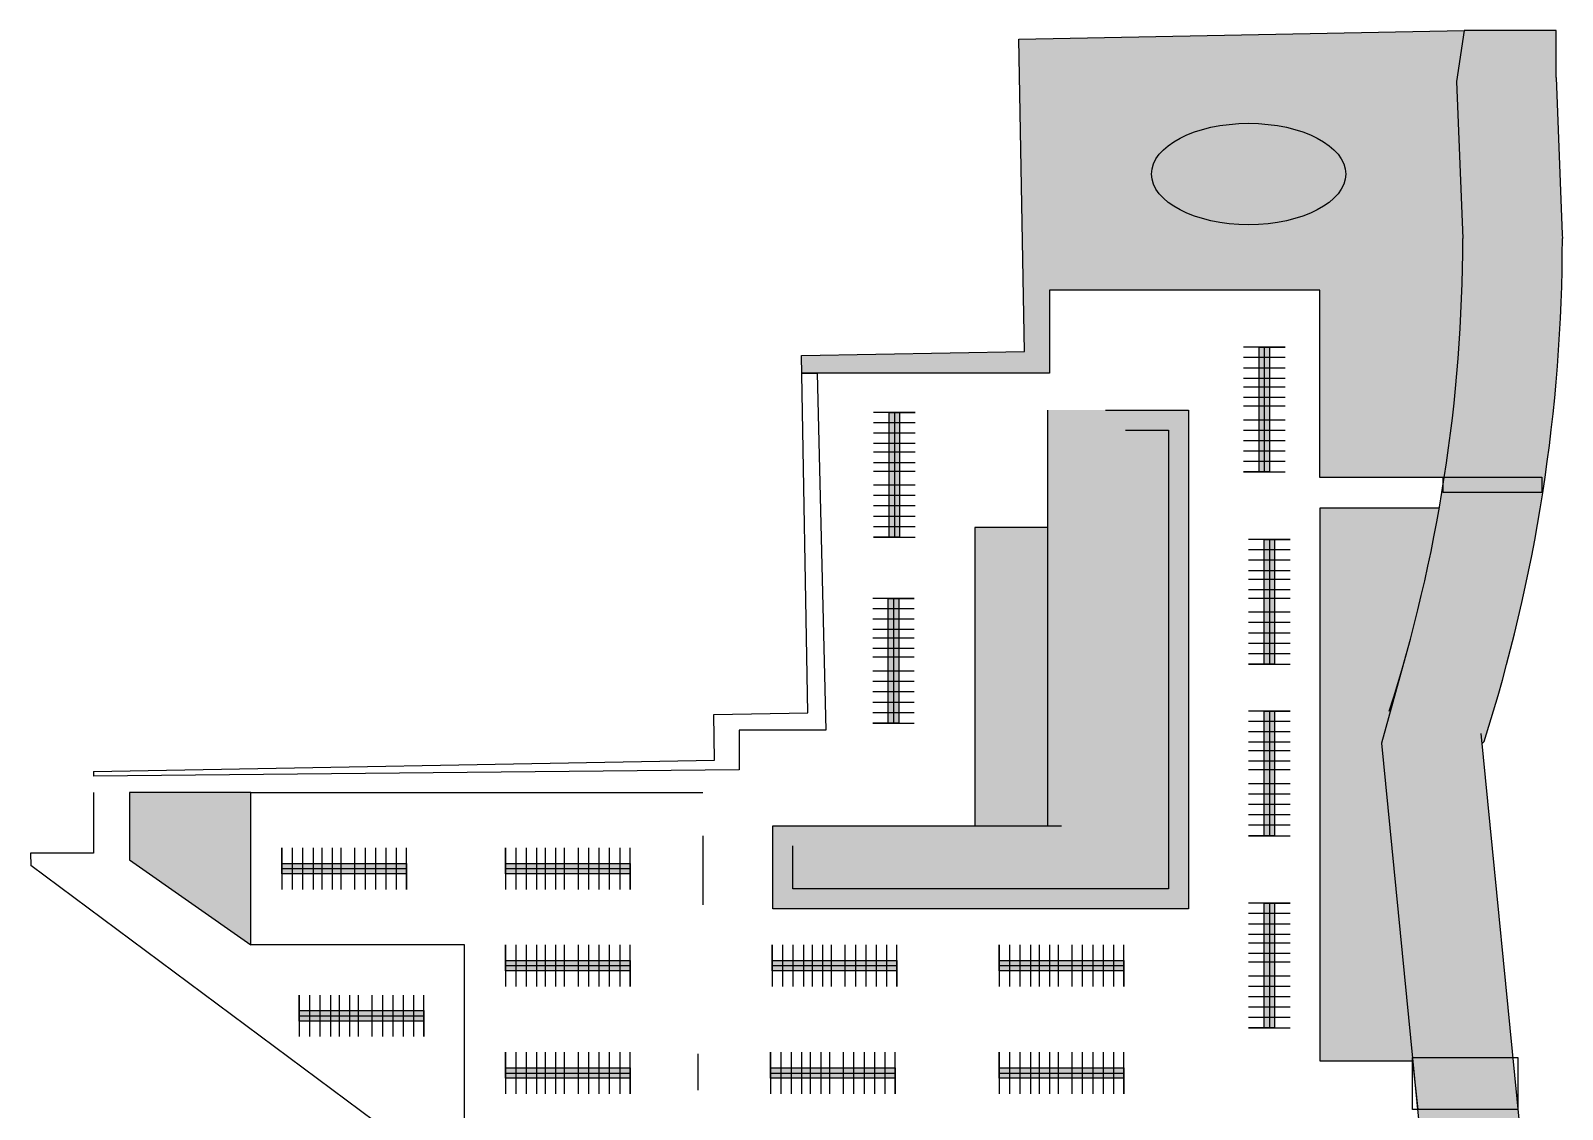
# Model space of a CAD drawing. Header units: inches. Extents: x 2500 to 24601, y 2700 to 26595.
# Drawn here: x 2500 to 24601, y 11025 to 26595 of the extents above; entities that cross this region are included whole.
import ezdxf

# ---------------------------------------------------------------- set-up
doc = ezdxf.new("R2010")
doc.units = ezdxf.units.IN
doc.header["$LTSCALE"] = 200
doc.header["$MEASUREMENT"] = 0
doc.layers.add('BEARING', color=7, linetype='Continuous')
doc.layers.add('Building Structure', color=7, linetype='Continuous')

msp = doc.modelspace()

# ---------------------------------------------------------------- hatches: boundary and pattern name
at = {"true_color": 0x136734}
h = msp.add_hatch(color=116, dxfattribs=at)
h.dxf.hatch_style = 1
h.paths.add_polyline_path([(22809, 7319), (22791, 8214), (22514, 11023), (22514, 7575), (18400, 7900), (17833, 7889, -0.333371), (18683, 7253), (18900, 6700), (19975, 5900), (18500, 5275), (17975, 5875), (17062, 6321, -0.938194), (17000, 7300, -0.317218), (17833, 7889), (11450, 7891), (12973, 6758), (13718, 6347), (20197, 4360), (21997, 3281), (22331, 3333), (22973, 4643), (22973, 5645)])
h.paths.add_polyline_path([(23074, 25861), (23185, 26595), (16759, 26471), (16841, 21966), (13623, 21907), (13628, 21650), (13850, 21650), (17200, 21650), (17200, 22850), (17675, 22850), (21100, 22850), (21100, 20144), (22883, 20144), (22883, 20148), (22898, 20148, 0.038553), (23164, 23596)])
edge = h.paths.add_edge_path(flags=16)
edge.add_ellipse((20075, 24525), major_axis=(-1400, 0), ratio=0.52304, start_angle=0, end_angle=360)
h = msp.add_hatch(color=4)
h.dxf.hatch_style = 1
h.paths.add_polyline_path([(23439, 16299), (23472, 16337, 0.077301), (24601, 23596), (24600, 23654), (24510, 25918), (24510, 26595), (23185, 26595), (23074, 25861), (23164, 23596, -0.067281), (22358, 17632), (21994, 16310), (22791, 8214), (22809, 7319), (22973, 5645), (22973, 4643), (22331, 3333), (21997, 3281), (23621, 2700), (24264, 4010), (24410, 4643), (24410, 5600), (24404, 5786), (24244, 7404), (24228, 8243), (24221, 8355)])
h = msp.add_hatch(color=4)
h.dxf.hatch_style = 1
edge = h.paths.add_edge_path()
edge.add_ellipse((20075, 24525), major_axis=(-1400, 0), ratio=0.52304, start_angle=0, end_angle=360)
h = msp.add_hatch()
h.set_pattern_fill('ANSI31', color=256, angle=-90)
h.set_pattern_definition([(315, (7200, 31375), (0.08838834765, 0.08838834765), [])])
h.paths.add_polyline_path([(20300, 21875), (20300, 22025), (20225, 22025), (20225, 21875)])
h.paths.add_polyline_path([(20300, 21725), (20300, 21875), (20225, 21875), (20225, 21725)])
h.paths.add_polyline_path([(20300, 21575), (20300, 21725), (20225, 21725), (20225, 21575)])
h.paths.add_polyline_path([(20300, 21450), (20300, 21575), (20225, 21575), (20225, 21450)])
h.paths.add_polyline_path([(20300, 21300), (20300, 21450), (20225, 21450), (20225, 21300)])
h.paths.add_polyline_path([(20300, 21175), (20300, 21300), (20225, 21300), (20225, 21175)])
h.paths.add_polyline_path([(20300, 20975), (20300, 21175), (20225, 21175), (20225, 20975)])
h.paths.add_polyline_path([(20300, 20825), (20300, 20975), (20225, 20975), (20225, 20825)])
h.paths.add_polyline_path([(20300, 20675), (20300, 20825), (20225, 20825), (20225, 20675)])
h.paths.add_polyline_path([(20300, 20525), (20300, 20675), (20225, 20675), (20225, 20525)])
h.paths.add_polyline_path([(20300, 20375), (20300, 20525), (20225, 20525), (20225, 20375)])
h.paths.add_polyline_path([(20300, 20225), (20300, 20375), (20225, 20375), (20225, 20225)])
h.paths.add_polyline_path([(20375, 20225), (20375, 20375), (20300, 20375), (20300, 20225)])
h.paths.add_polyline_path([(20375, 20375), (20375, 20525), (20300, 20525), (20300, 20375)])
h.paths.add_polyline_path([(20375, 20675), (20375, 20825), (20300, 20825), (20300, 20675)])
h.paths.add_polyline_path([(20375, 20525), (20375, 20675), (20300, 20675), (20300, 20525)])
h.paths.add_polyline_path([(20375, 20825), (20375, 20975), (20300, 20975), (20300, 20825)])
h.paths.add_polyline_path([(20375, 20975), (20375, 21175), (20300, 21175), (20300, 20975)])
h.paths.add_polyline_path([(20375, 21175), (20375, 21300), (20300, 21300), (20300, 21175)])
h.paths.add_polyline_path([(20375, 21300), (20375, 21450), (20300, 21450), (20300, 21300)])
h.paths.add_polyline_path([(20375, 21450), (20375, 21575), (20300, 21575), (20300, 21450)])
h.paths.add_polyline_path([(20375, 21575), (20375, 21725), (20300, 21725), (20300, 21575)])
h.paths.add_polyline_path([(20375, 21725), (20375, 21875), (20300, 21875), (20300, 21725)])
h.paths.add_polyline_path([(20375, 21875), (20375, 22025), (20300, 22025), (20300, 21875)])
at = {"true_color": 0xfeeab9}
h = msp.add_hatch(color=254, dxfattribs=at)
h.dxf.hatch_style = 1
h.paths.add_polyline_path([(19209, 21119), (17175, 21119), (17175, 15119), (13209, 15119), (13209, 13919), (19209, 13919)])
h.paths.add_polyline_path([(17375, 20827), (18917, 20827), (18917, 14210), (13500, 14210), (13500, 14827), (17400, 14827), (17375, 14950), (17375, 15119)], flags=16)
h = msp.add_hatch()
h.set_pattern_fill('ANSI31', color=256, angle=-90)
h.set_pattern_definition([(315, (1863.71611, 30433.56857), (0.08838834765, 0.08838834765), [])])
h.paths.add_polyline_path([(14964, 20934), (14964, 21084), (14889, 21084), (14889, 20934)])
h.paths.add_polyline_path([(14964, 20784), (14964, 20934), (14889, 20934), (14889, 20784)])
h.paths.add_polyline_path([(14964, 20634), (14964, 20784), (14889, 20784), (14889, 20634)])
h.paths.add_polyline_path([(14964, 20509), (14964, 20634), (14889, 20634), (14889, 20509)])
h.paths.add_polyline_path([(14964, 20359), (14964, 20509), (14889, 20509), (14889, 20359)])
h.paths.add_polyline_path([(14964, 20234), (14964, 20359), (14889, 20359), (14889, 20234)])
h.paths.add_polyline_path([(14964, 20034), (14964, 20234), (14889, 20234), (14889, 20034)])
h.paths.add_polyline_path([(14964, 19884), (14964, 20034), (14889, 20034), (14889, 19884)])
h.paths.add_polyline_path([(14964, 19734), (14964, 19884), (14889, 19884), (14889, 19734)])
h.paths.add_polyline_path([(14964, 19584), (14964, 19734), (14889, 19734), (14889, 19584)])
h.paths.add_polyline_path([(14964, 19434), (14964, 19584), (14889, 19584), (14889, 19434)])
h.paths.add_polyline_path([(14964, 19284), (14964, 19434), (14889, 19434), (14889, 19284)])
h.paths.add_polyline_path([(15039, 19284), (15039, 19434), (14964, 19434), (14964, 19284)])
h.paths.add_polyline_path([(15039, 19434), (15039, 19584), (14964, 19584), (14964, 19434)])
h.paths.add_polyline_path([(15039, 19734), (15039, 19884), (14964, 19884), (14964, 19734)])
h.paths.add_polyline_path([(15039, 19584), (15039, 19734), (14964, 19734), (14964, 19584)])
h.paths.add_polyline_path([(15039, 19884), (15039, 20034), (14964, 20034), (14964, 19884)])
h.paths.add_polyline_path([(15039, 20034), (15039, 20234), (14964, 20234), (14964, 20034)])
h.paths.add_polyline_path([(15039, 20234), (15039, 20359), (14964, 20359), (14964, 20234)])
h.paths.add_polyline_path([(15039, 20359), (15039, 20509), (14964, 20509), (14964, 20359)])
h.paths.add_polyline_path([(15039, 20509), (15039, 20634), (14964, 20634), (14964, 20509)])
h.paths.add_polyline_path([(15039, 20634), (15039, 20784), (14964, 20784), (14964, 20634)])
h.paths.add_polyline_path([(15039, 20784), (15039, 20934), (14964, 20934), (14964, 20784)])
h.paths.add_polyline_path([(15039, 20934), (15039, 21084), (14964, 21084), (14964, 20934)])
at = {"true_color": 0xf26722}
h = msp.add_hatch(color=30, dxfattribs=at)
h.dxf.hatch_style = 1
h.paths.add_polyline_path([(18917, 20827), (17375, 20827), (17375, 15119), (17375, 14950), (17350, 14827), (13500, 14827), (13500, 14210), (18917, 14210)])
h = msp.add_hatch(color=256)
h.dxf.hatch_style = 1
h.paths.add_polyline_path([(23870, 11778), (22426, 11778), (22500, 11027), (23944, 11027)])
h.paths.add_polyline_path([(24303, 20148), (22883, 20148), (22815, 19700), (24235, 19700)])
at = {"true_color": 0x136734}
h = msp.add_hatch(color=116, dxfattribs=at)
h.dxf.hatch_style = 1
h.paths.add_polyline_path([(22825, 19704), (21100, 19704), (21100, 11725), (22440, 11725), (22440, 11774), (21994, 16310), (22358, 17632, 0.023652)])
h.paths.add_polyline_path([(5675, 15600), (3925, 15600), (3925, 14950), (3925, 14625), (5675, 13400)])
h = msp.add_hatch(color=116, dxfattribs=at)
h.dxf.hatch_style = 1
h.paths.add_polyline_path([(17175, 19425), (16125, 19425), (16125, 15119), (17175, 15119)])
h = msp.add_hatch()
h.set_pattern_fill('ANSI31', color=256, angle=-90)
h.set_pattern_definition([(315, (7275, 28600), (0.08838834765, 0.08838834765), [])])
h.paths.add_polyline_path([(20375, 19100), (20375, 19250), (20300, 19250), (20300, 19100)])
h.paths.add_polyline_path([(20375, 18950), (20375, 19100), (20300, 19100), (20300, 18950)])
h.paths.add_polyline_path([(20375, 18800), (20375, 18950), (20300, 18950), (20300, 18800)])
h.paths.add_polyline_path([(20375, 18675), (20375, 18800), (20300, 18800), (20300, 18675)])
h.paths.add_polyline_path([(20375, 18525), (20375, 18675), (20300, 18675), (20300, 18525)])
h.paths.add_polyline_path([(20375, 18400), (20375, 18525), (20300, 18525), (20300, 18400)])
h.paths.add_polyline_path([(20375, 18200), (20375, 18400), (20300, 18400), (20300, 18200)])
h.paths.add_polyline_path([(20375, 18050), (20375, 18200), (20300, 18200), (20300, 18050)])
h.paths.add_polyline_path([(20375, 17900), (20375, 18050), (20300, 18050), (20300, 17900)])
h.paths.add_polyline_path([(20375, 17750), (20375, 17900), (20300, 17900), (20300, 17750)])
h.paths.add_polyline_path([(20375, 17600), (20375, 17750), (20300, 17750), (20300, 17600)])
h.paths.add_polyline_path([(20375, 17450), (20375, 17600), (20300, 17600), (20300, 17450)])
h.paths.add_polyline_path([(20450, 17450), (20450, 17600), (20375, 17600), (20375, 17450)])
h.paths.add_polyline_path([(20450, 17600), (20450, 17750), (20375, 17750), (20375, 17600)])
h.paths.add_polyline_path([(20450, 17900), (20450, 18050), (20375, 18050), (20375, 17900)])
h.paths.add_polyline_path([(20450, 17750), (20450, 17900), (20375, 17900), (20375, 17750)])
h.paths.add_polyline_path([(20450, 18050), (20450, 18200), (20375, 18200), (20375, 18050)])
h.paths.add_polyline_path([(20450, 18200), (20450, 18400), (20375, 18400), (20375, 18200)])
h.paths.add_polyline_path([(20450, 18400), (20450, 18525), (20375, 18525), (20375, 18400)])
h.paths.add_polyline_path([(20450, 18525), (20450, 18675), (20375, 18675), (20375, 18525)])
h.paths.add_polyline_path([(20450, 18675), (20450, 18800), (20375, 18800), (20375, 18675)])
h.paths.add_polyline_path([(20450, 18800), (20450, 18950), (20375, 18950), (20375, 18800)])
h.paths.add_polyline_path([(20450, 18950), (20450, 19100), (20375, 19100), (20375, 18950)])
h.paths.add_polyline_path([(20450, 19100), (20450, 19250), (20375, 19250), (20375, 19100)])
h = msp.add_hatch()
h.set_pattern_fill('ANSI31', color=256, angle=-90)
h.set_pattern_definition([(315, (1850, 27750), (0.08838834765, 0.08838834765), [])])
h.paths.add_polyline_path([(14950, 18250), (14950, 18400), (14875, 18400), (14875, 18250)])
h.paths.add_polyline_path([(14950, 18100), (14950, 18250), (14875, 18250), (14875, 18100)])
h.paths.add_polyline_path([(14950, 17950), (14950, 18100), (14875, 18100), (14875, 17950)])
h.paths.add_polyline_path([(14950, 17825), (14950, 17950), (14875, 17950), (14875, 17825)])
h.paths.add_polyline_path([(14950, 17675), (14950, 17825), (14875, 17825), (14875, 17675)])
h.paths.add_polyline_path([(14950, 17550), (14950, 17675), (14875, 17675), (14875, 17550)])
h.paths.add_polyline_path([(14950, 17350), (14950, 17550), (14875, 17550), (14875, 17350)])
h.paths.add_polyline_path([(14950, 17200), (14950, 17350), (14875, 17350), (14875, 17200)])
h.paths.add_polyline_path([(14950, 17050), (14950, 17200), (14875, 17200), (14875, 17050)])
h.paths.add_polyline_path([(14950, 16900), (14950, 17050), (14875, 17050), (14875, 16900)])
h.paths.add_polyline_path([(14950, 16750), (14950, 16900), (14875, 16900), (14875, 16750)])
h.paths.add_polyline_path([(14950, 16600), (14950, 16750), (14875, 16750), (14875, 16600)])
h.paths.add_polyline_path([(15025, 16600), (15025, 16750), (14950, 16750), (14950, 16600)])
h.paths.add_polyline_path([(15025, 16750), (15025, 16900), (14950, 16900), (14950, 16750)])
h.paths.add_polyline_path([(15025, 17050), (15025, 17200), (14950, 17200), (14950, 17050)])
h.paths.add_polyline_path([(15025, 16900), (15025, 17050), (14950, 17050), (14950, 16900)])
h.paths.add_polyline_path([(15025, 17200), (15025, 17350), (14950, 17350), (14950, 17200)])
h.paths.add_polyline_path([(15025, 17350), (15025, 17550), (14950, 17550), (14950, 17350)])
h.paths.add_polyline_path([(15025, 17550), (15025, 17675), (14950, 17675), (14950, 17550)])
h.paths.add_polyline_path([(15025, 17675), (15025, 17825), (14950, 17825), (14950, 17675)])
h.paths.add_polyline_path([(15025, 17825), (15025, 17950), (14950, 17950), (14950, 17825)])
h.paths.add_polyline_path([(15025, 17950), (15025, 18100), (14950, 18100), (14950, 17950)])
h.paths.add_polyline_path([(15025, 18100), (15025, 18250), (14950, 18250), (14950, 18100)])
h.paths.add_polyline_path([(15025, 18250), (15025, 18400), (14950, 18400), (14950, 18250)])
h = msp.add_hatch()
h.set_pattern_fill('ANSI31', color=256, angle=-90)
h.set_pattern_definition([(315, (7275, 26125), (0.08838834765, 0.08838834765), [])])
h.paths.add_polyline_path([(20375, 16625), (20375, 16775), (20300, 16775), (20300, 16625)])
h.paths.add_polyline_path([(20375, 16475), (20375, 16625), (20300, 16625), (20300, 16475)])
h.paths.add_polyline_path([(20375, 16325), (20375, 16475), (20300, 16475), (20300, 16325)])
h.paths.add_polyline_path([(20375, 16200), (20375, 16325), (20300, 16325), (20300, 16200)])
h.paths.add_polyline_path([(20375, 16050), (20375, 16200), (20300, 16200), (20300, 16050)])
h.paths.add_polyline_path([(20375, 15925), (20375, 16050), (20300, 16050), (20300, 15925)])
h.paths.add_polyline_path([(20375, 15725), (20375, 15925), (20300, 15925), (20300, 15725)])
h.paths.add_polyline_path([(20375, 15575), (20375, 15725), (20300, 15725), (20300, 15575)])
h.paths.add_polyline_path([(20375, 15425), (20375, 15575), (20300, 15575), (20300, 15425)])
h.paths.add_polyline_path([(20375, 15275), (20375, 15425), (20300, 15425), (20300, 15275)])
h.paths.add_polyline_path([(20375, 15125), (20375, 15275), (20300, 15275), (20300, 15125)])
h.paths.add_polyline_path([(20375, 14975), (20375, 15125), (20300, 15125), (20300, 14975)])
h.paths.add_polyline_path([(20450, 14975), (20450, 15125), (20375, 15125), (20375, 14975)])
h.paths.add_polyline_path([(20450, 15125), (20450, 15275), (20375, 15275), (20375, 15125)])
h.paths.add_polyline_path([(20450, 15425), (20450, 15575), (20375, 15575), (20375, 15425)])
h.paths.add_polyline_path([(20450, 15275), (20450, 15425), (20375, 15425), (20375, 15275)])
h.paths.add_polyline_path([(20450, 15575), (20450, 15725), (20375, 15725), (20375, 15575)])
h.paths.add_polyline_path([(20450, 15725), (20450, 15925), (20375, 15925), (20375, 15725)])
h.paths.add_polyline_path([(20450, 15925), (20450, 16050), (20375, 16050), (20375, 15925)])
h.paths.add_polyline_path([(20450, 16050), (20450, 16200), (20375, 16200), (20375, 16050)])
h.paths.add_polyline_path([(20450, 16200), (20450, 16325), (20375, 16325), (20375, 16200)])
h.paths.add_polyline_path([(20450, 16325), (20450, 16475), (20375, 16475), (20375, 16325)])
h.paths.add_polyline_path([(20450, 16475), (20450, 16625), (20375, 16625), (20375, 16475)])
h.paths.add_polyline_path([(20450, 16625), (20450, 16775), (20375, 16775), (20375, 16625)])
h = msp.add_hatch()
h.set_pattern_fill('ANSI31', color=256)
h.set_pattern_definition([(45, (-3225, 1400), (-0.08838834765, 0.08838834765), [])])
h.paths.add_polyline_path([(6275, 14500), (6125, 14500), (6125, 14425), (6275, 14425)])
h.paths.add_polyline_path([(6425, 14500), (6275, 14500), (6275, 14425), (6425, 14425)])
h.paths.add_polyline_path([(6575, 14500), (6425, 14500), (6425, 14425), (6575, 14425)])
h.paths.add_polyline_path([(6700, 14500), (6575, 14500), (6575, 14425), (6700, 14425)])
h.paths.add_polyline_path([(6850, 14500), (6700, 14500), (6700, 14425), (6850, 14425)])
h.paths.add_polyline_path([(6975, 14500), (6850, 14500), (6850, 14425), (6975, 14425)])
h.paths.add_polyline_path([(7175, 14500), (6975, 14500), (6975, 14425), (7175, 14425)])
h.paths.add_polyline_path([(7325, 14500), (7175, 14500), (7175, 14425), (7325, 14425)])
h.paths.add_polyline_path([(7475, 14500), (7325, 14500), (7325, 14425), (7475, 14425)])
h.paths.add_polyline_path([(7625, 14500), (7475, 14500), (7475, 14425), (7625, 14425)])
h.paths.add_polyline_path([(7775, 14500), (7625, 14500), (7625, 14425), (7775, 14425)])
h.paths.add_polyline_path([(7925, 14500), (7775, 14500), (7775, 14425), (7925, 14425)])
h.paths.add_polyline_path([(7925, 14575), (7775, 14575), (7775, 14500), (7925, 14500)])
h.paths.add_polyline_path([(7775, 14575), (7625, 14575), (7625, 14500), (7775, 14500)])
h.paths.add_polyline_path([(7475, 14575), (7325, 14575), (7325, 14500), (7475, 14500)])
h.paths.add_polyline_path([(7625, 14575), (7475, 14575), (7475, 14500), (7625, 14500)])
h.paths.add_polyline_path([(7325, 14575), (7175, 14575), (7175, 14500), (7325, 14500)])
h.paths.add_polyline_path([(7175, 14575), (6975, 14575), (6975, 14500), (7175, 14500)])
h.paths.add_polyline_path([(6975, 14575), (6850, 14575), (6850, 14500), (6975, 14500)])
h.paths.add_polyline_path([(6850, 14575), (6700, 14575), (6700, 14500), (6850, 14500)])
h.paths.add_polyline_path([(6700, 14575), (6575, 14575), (6575, 14500), (6700, 14500)])
h.paths.add_polyline_path([(6575, 14575), (6425, 14575), (6425, 14500), (6575, 14500)])
h.paths.add_polyline_path([(6425, 14575), (6275, 14575), (6275, 14500), (6425, 14500)])
h.paths.add_polyline_path([(6275, 14575), (6125, 14575), (6125, 14500), (6275, 14500)])
h = msp.add_hatch()
h.set_pattern_fill('ANSI31', color=256)
h.set_pattern_definition([(45, (0, 1400), (-0.08838834765, 0.08838834765), [])])
h.paths.add_polyline_path([(9500, 14500), (9350, 14500), (9350, 14425), (9500, 14425)])
h.paths.add_polyline_path([(9650, 14500), (9500, 14500), (9500, 14425), (9650, 14425)])
h.paths.add_polyline_path([(9800, 14500), (9650, 14500), (9650, 14425), (9800, 14425)])
h.paths.add_polyline_path([(9925, 14500), (9800, 14500), (9800, 14425), (9925, 14425)])
h.paths.add_polyline_path([(10075, 14500), (9925, 14500), (9925, 14425), (10075, 14425)])
h.paths.add_polyline_path([(10200, 14500), (10075, 14500), (10075, 14425), (10200, 14425)])
h.paths.add_polyline_path([(10400, 14500), (10200, 14500), (10200, 14425), (10400, 14425)])
h.paths.add_polyline_path([(10550, 14500), (10400, 14500), (10400, 14425), (10550, 14425)])
h.paths.add_polyline_path([(10700, 14500), (10550, 14500), (10550, 14425), (10700, 14425)])
h.paths.add_polyline_path([(10850, 14500), (10700, 14500), (10700, 14425), (10850, 14425)])
h.paths.add_polyline_path([(11000, 14500), (10850, 14500), (10850, 14425), (11000, 14425)])
h.paths.add_polyline_path([(11150, 14500), (11000, 14500), (11000, 14425), (11150, 14425)])
h.paths.add_polyline_path([(11150, 14575), (11000, 14575), (11000, 14500), (11150, 14500)])
h.paths.add_polyline_path([(11000, 14575), (10850, 14575), (10850, 14500), (11000, 14500)])
h.paths.add_polyline_path([(10700, 14575), (10550, 14575), (10550, 14500), (10700, 14500)])
h.paths.add_polyline_path([(10850, 14575), (10700, 14575), (10700, 14500), (10850, 14500)])
h.paths.add_polyline_path([(10550, 14575), (10400, 14575), (10400, 14500), (10550, 14500)])
h.paths.add_polyline_path([(10400, 14575), (10200, 14575), (10200, 14500), (10400, 14500)])
h.paths.add_polyline_path([(10200, 14575), (10075, 14575), (10075, 14500), (10200, 14500)])
h.paths.add_polyline_path([(10075, 14575), (9925, 14575), (9925, 14500), (10075, 14500)])
h.paths.add_polyline_path([(9925, 14575), (9800, 14575), (9800, 14500), (9925, 14500)])
h.paths.add_polyline_path([(9800, 14575), (9650, 14575), (9650, 14500), (9800, 14500)])
h.paths.add_polyline_path([(9650, 14575), (9500, 14575), (9500, 14500), (9650, 14500)])
h.paths.add_polyline_path([(9500, 14575), (9350, 14575), (9350, 14500), (9500, 14500)])
h = msp.add_hatch()
h.set_pattern_fill('ANSI31', color=256, angle=-90)
h.set_pattern_definition([(315, (7275, 23350), (0.08838834765, 0.08838834765), [])])
h.paths.add_polyline_path([(20375, 13850), (20375, 14000), (20300, 14000), (20300, 13850)])
h.paths.add_polyline_path([(20375, 13700), (20375, 13850), (20300, 13850), (20300, 13700)])
h.paths.add_polyline_path([(20375, 13550), (20375, 13700), (20300, 13700), (20300, 13550)])
h.paths.add_polyline_path([(20375, 13425), (20375, 13550), (20300, 13550), (20300, 13425)])
h.paths.add_polyline_path([(20375, 13275), (20375, 13425), (20300, 13425), (20300, 13275)])
h.paths.add_polyline_path([(20375, 13150), (20375, 13275), (20300, 13275), (20300, 13150)])
h.paths.add_polyline_path([(20375, 12950), (20375, 13150), (20300, 13150), (20300, 12950)])
h.paths.add_polyline_path([(20375, 12800), (20375, 12950), (20300, 12950), (20300, 12800)])
h.paths.add_polyline_path([(20375, 12650), (20375, 12800), (20300, 12800), (20300, 12650)])
h.paths.add_polyline_path([(20375, 12500), (20375, 12650), (20300, 12650), (20300, 12500)])
h.paths.add_polyline_path([(20375, 12350), (20375, 12500), (20300, 12500), (20300, 12350)])
h.paths.add_polyline_path([(20375, 12200), (20375, 12350), (20300, 12350), (20300, 12200)])
h.paths.add_polyline_path([(20450, 12200), (20450, 12350), (20375, 12350), (20375, 12200)])
h.paths.add_polyline_path([(20450, 12350), (20450, 12500), (20375, 12500), (20375, 12350)])
h.paths.add_polyline_path([(20450, 12650), (20450, 12800), (20375, 12800), (20375, 12650)])
h.paths.add_polyline_path([(20450, 12500), (20450, 12650), (20375, 12650), (20375, 12500)])
h.paths.add_polyline_path([(20450, 12800), (20450, 12950), (20375, 12950), (20375, 12800)])
h.paths.add_polyline_path([(20450, 12950), (20450, 13150), (20375, 13150), (20375, 12950)])
h.paths.add_polyline_path([(20450, 13150), (20450, 13275), (20375, 13275), (20375, 13150)])
h.paths.add_polyline_path([(20450, 13275), (20450, 13425), (20375, 13425), (20375, 13275)])
h.paths.add_polyline_path([(20450, 13425), (20450, 13550), (20375, 13550), (20375, 13425)])
h.paths.add_polyline_path([(20450, 13550), (20450, 13700), (20375, 13700), (20375, 13550)])
h.paths.add_polyline_path([(20450, 13700), (20450, 13850), (20375, 13850), (20375, 13700)])
h.paths.add_polyline_path([(20450, 13850), (20450, 14000), (20375, 14000), (20375, 13850)])
h = msp.add_hatch()
h.set_pattern_fill('ANSI31', color=256)
h.paths.add_polyline_path([(9500, 13100), (9350, 13100), (9350, 13025), (9500, 13025)])
h.paths.add_polyline_path([(9650, 13100), (9500, 13100), (9500, 13025), (9650, 13025)])
h.paths.add_polyline_path([(9800, 13100), (9650, 13100), (9650, 13025), (9800, 13025)])
h.paths.add_polyline_path([(9925, 13100), (9800, 13100), (9800, 13025), (9925, 13025)])
h.paths.add_polyline_path([(10075, 13100), (9925, 13100), (9925, 13025), (10075, 13025)])
h.paths.add_polyline_path([(10200, 13100), (10075, 13100), (10075, 13025), (10200, 13025)])
h.paths.add_polyline_path([(10400, 13100), (10200, 13100), (10200, 13025), (10400, 13025)])
h.paths.add_polyline_path([(10550, 13100), (10400, 13100), (10400, 13025), (10550, 13025)])
h.paths.add_polyline_path([(10700, 13100), (10550, 13100), (10550, 13025), (10700, 13025)])
h.paths.add_polyline_path([(10850, 13100), (10700, 13100), (10700, 13025), (10850, 13025)])
h.paths.add_polyline_path([(11000, 13100), (10850, 13100), (10850, 13025), (11000, 13025)])
h.paths.add_polyline_path([(11150, 13100), (11000, 13100), (11000, 13025), (11150, 13025)])
h.paths.add_polyline_path([(11150, 13175), (11000, 13175), (11000, 13100), (11150, 13100)])
h.paths.add_polyline_path([(11000, 13175), (10850, 13175), (10850, 13100), (11000, 13100)])
h.paths.add_polyline_path([(10700, 13175), (10550, 13175), (10550, 13100), (10700, 13100)])
h.paths.add_polyline_path([(10850, 13175), (10700, 13175), (10700, 13100), (10850, 13100)])
h.paths.add_polyline_path([(10550, 13175), (10400, 13175), (10400, 13100), (10550, 13100)])
h.paths.add_polyline_path([(10400, 13175), (10200, 13175), (10200, 13100), (10400, 13100)])
h.paths.add_polyline_path([(10200, 13175), (10075, 13175), (10075, 13100), (10200, 13100)])
h.paths.add_polyline_path([(10075, 13175), (9925, 13175), (9925, 13100), (10075, 13100)])
h.paths.add_polyline_path([(9925, 13175), (9800, 13175), (9800, 13100), (9925, 13100)])
h.paths.add_polyline_path([(9800, 13175), (9650, 13175), (9650, 13100), (9800, 13100)])
h.paths.add_polyline_path([(9650, 13175), (9500, 13175), (9500, 13100), (9650, 13100)])
h.paths.add_polyline_path([(9500, 13175), (9350, 13175), (9350, 13100), (9500, 13100)])
h = msp.add_hatch()
h.set_pattern_fill('ANSI31', color=256)
h.set_pattern_definition([(45, (3850, 0), (-0.08838834765, 0.08838834765), [])])
h.paths.add_polyline_path([(13350, 13100), (13200, 13100), (13200, 13025), (13350, 13025)])
h.paths.add_polyline_path([(13500, 13100), (13350, 13100), (13350, 13025), (13500, 13025)])
h.paths.add_polyline_path([(13650, 13100), (13500, 13100), (13500, 13025), (13650, 13025)])
h.paths.add_polyline_path([(13775, 13100), (13650, 13100), (13650, 13025), (13775, 13025)])
h.paths.add_polyline_path([(13925, 13100), (13775, 13100), (13775, 13025), (13925, 13025)])
h.paths.add_polyline_path([(14050, 13100), (13925, 13100), (13925, 13025), (14050, 13025)])
h.paths.add_polyline_path([(14250, 13100), (14050, 13100), (14050, 13025), (14250, 13025)])
h.paths.add_polyline_path([(14400, 13100), (14250, 13100), (14250, 13025), (14400, 13025)])
h.paths.add_polyline_path([(14550, 13100), (14400, 13100), (14400, 13025), (14550, 13025)])
h.paths.add_polyline_path([(14700, 13100), (14550, 13100), (14550, 13025), (14700, 13025)])
h.paths.add_polyline_path([(14850, 13100), (14700, 13100), (14700, 13025), (14850, 13025)])
h.paths.add_polyline_path([(15000, 13100), (14850, 13100), (14850, 13025), (15000, 13025)])
h.paths.add_polyline_path([(15000, 13175), (14850, 13175), (14850, 13100), (15000, 13100)])
h.paths.add_polyline_path([(14850, 13175), (14700, 13175), (14700, 13100), (14850, 13100)])
h.paths.add_polyline_path([(14550, 13175), (14400, 13175), (14400, 13100), (14550, 13100)])
h.paths.add_polyline_path([(14700, 13175), (14550, 13175), (14550, 13100), (14700, 13100)])
h.paths.add_polyline_path([(14400, 13175), (14250, 13175), (14250, 13100), (14400, 13100)])
h.paths.add_polyline_path([(14250, 13175), (14050, 13175), (14050, 13100), (14250, 13100)])
h.paths.add_polyline_path([(14050, 13175), (13925, 13175), (13925, 13100), (14050, 13100)])
h.paths.add_polyline_path([(13925, 13175), (13775, 13175), (13775, 13100), (13925, 13100)])
h.paths.add_polyline_path([(13775, 13175), (13650, 13175), (13650, 13100), (13775, 13100)])
h.paths.add_polyline_path([(13650, 13175), (13500, 13175), (13500, 13100), (13650, 13100)])
h.paths.add_polyline_path([(13500, 13175), (13350, 13175), (13350, 13100), (13500, 13100)])
h.paths.add_polyline_path([(13350, 13175), (13200, 13175), (13200, 13100), (13350, 13100)])
h = msp.add_hatch()
h.set_pattern_fill('ANSI31', color=256)
h.set_pattern_definition([(45, (7125, 0), (-0.08838834765, 0.08838834765), [])])
h.paths.add_polyline_path([(16625, 13100), (16475, 13100), (16475, 13025), (16625, 13025)])
h.paths.add_polyline_path([(16775, 13100), (16625, 13100), (16625, 13025), (16775, 13025)])
h.paths.add_polyline_path([(16925, 13100), (16775, 13100), (16775, 13025), (16925, 13025)])
h.paths.add_polyline_path([(17050, 13100), (16925, 13100), (16925, 13025), (17050, 13025)])
h.paths.add_polyline_path([(17200, 13100), (17050, 13100), (17050, 13025), (17200, 13025)])
h.paths.add_polyline_path([(17325, 13100), (17200, 13100), (17200, 13025), (17325, 13025)])
h.paths.add_polyline_path([(17525, 13100), (17325, 13100), (17325, 13025), (17525, 13025)])
h.paths.add_polyline_path([(17675, 13100), (17525, 13100), (17525, 13025), (17675, 13025)])
h.paths.add_polyline_path([(17825, 13100), (17675, 13100), (17675, 13025), (17825, 13025)])
h.paths.add_polyline_path([(17975, 13100), (17825, 13100), (17825, 13025), (17975, 13025)])
h.paths.add_polyline_path([(18125, 13100), (17975, 13100), (17975, 13025), (18125, 13025)])
h.paths.add_polyline_path([(18275, 13100), (18125, 13100), (18125, 13025), (18275, 13025)])
h.paths.add_polyline_path([(18275, 13175), (18125, 13175), (18125, 13100), (18275, 13100)])
h.paths.add_polyline_path([(18125, 13175), (17975, 13175), (17975, 13100), (18125, 13100)])
h.paths.add_polyline_path([(17825, 13175), (17675, 13175), (17675, 13100), (17825, 13100)])
h.paths.add_polyline_path([(17975, 13175), (17825, 13175), (17825, 13100), (17975, 13100)])
h.paths.add_polyline_path([(17675, 13175), (17525, 13175), (17525, 13100), (17675, 13100)])
h.paths.add_polyline_path([(17525, 13175), (17325, 13175), (17325, 13100), (17525, 13100)])
h.paths.add_polyline_path([(17325, 13175), (17200, 13175), (17200, 13100), (17325, 13100)])
h.paths.add_polyline_path([(17200, 13175), (17050, 13175), (17050, 13100), (17200, 13100)])
h.paths.add_polyline_path([(17050, 13175), (16925, 13175), (16925, 13100), (17050, 13100)])
h.paths.add_polyline_path([(16925, 13175), (16775, 13175), (16775, 13100), (16925, 13100)])
h.paths.add_polyline_path([(16775, 13175), (16625, 13175), (16625, 13100), (16775, 13100)])
h.paths.add_polyline_path([(16625, 13175), (16475, 13175), (16475, 13100), (16625, 13100)])
h = msp.add_hatch()
h.set_pattern_fill('ANSI31', color=256)
h.set_pattern_definition([(45, (-2975, -725), (-0.08838834765, 0.08838834765), [])])
h.paths.add_polyline_path([(6525, 12375), (6375, 12375), (6375, 12300), (6525, 12300)])
h.paths.add_polyline_path([(6675, 12375), (6525, 12375), (6525, 12300), (6675, 12300)])
h.paths.add_polyline_path([(6825, 12375), (6675, 12375), (6675, 12300), (6825, 12300)])
h.paths.add_polyline_path([(6950, 12375), (6825, 12375), (6825, 12300), (6950, 12300)])
h.paths.add_polyline_path([(7100, 12375), (6950, 12375), (6950, 12300), (7100, 12300)])
h.paths.add_polyline_path([(7225, 12375), (7100, 12375), (7100, 12300), (7225, 12300)])
h.paths.add_polyline_path([(7425, 12375), (7225, 12375), (7225, 12300), (7425, 12300)])
h.paths.add_polyline_path([(7575, 12375), (7425, 12375), (7425, 12300), (7575, 12300)])
h.paths.add_polyline_path([(7725, 12375), (7575, 12375), (7575, 12300), (7725, 12300)])
h.paths.add_polyline_path([(7875, 12375), (7725, 12375), (7725, 12300), (7875, 12300)])
h.paths.add_polyline_path([(8025, 12375), (7875, 12375), (7875, 12300), (8025, 12300)])
h.paths.add_polyline_path([(8175, 12375), (8025, 12375), (8025, 12300), (8175, 12300)])
h.paths.add_polyline_path([(8175, 12450), (8025, 12450), (8025, 12375), (8175, 12375)])
h.paths.add_polyline_path([(8025, 12450), (7875, 12450), (7875, 12375), (8025, 12375)])
h.paths.add_polyline_path([(7725, 12450), (7575, 12450), (7575, 12375), (7725, 12375)])
h.paths.add_polyline_path([(7875, 12450), (7725, 12450), (7725, 12375), (7875, 12375)])
h.paths.add_polyline_path([(7575, 12450), (7425, 12450), (7425, 12375), (7575, 12375)])
h.paths.add_polyline_path([(7425, 12450), (7225, 12450), (7225, 12375), (7425, 12375)])
h.paths.add_polyline_path([(7225, 12450), (7100, 12450), (7100, 12375), (7225, 12375)])
h.paths.add_polyline_path([(7100, 12450), (6950, 12450), (6950, 12375), (7100, 12375)])
h.paths.add_polyline_path([(6950, 12450), (6825, 12450), (6825, 12375), (6950, 12375)])
h.paths.add_polyline_path([(6825, 12450), (6675, 12450), (6675, 12375), (6825, 12375)])
h.paths.add_polyline_path([(6675, 12450), (6525, 12450), (6525, 12375), (6675, 12375)])
h.paths.add_polyline_path([(6525, 12450), (6375, 12450), (6375, 12375), (6525, 12375)])
h = msp.add_hatch()
h.set_pattern_fill('ANSI31', color=256)
h.set_pattern_definition([(45, (0, -1550), (-0.08838834765, 0.08838834765), [])])
h.paths.add_polyline_path([(9500, 11550), (9350, 11550), (9350, 11475), (9500, 11475)])
h.paths.add_polyline_path([(9650, 11550), (9500, 11550), (9500, 11475), (9650, 11475)])
h.paths.add_polyline_path([(9800, 11550), (9650, 11550), (9650, 11475), (9800, 11475)])
h.paths.add_polyline_path([(9925, 11550), (9800, 11550), (9800, 11475), (9925, 11475)])
h.paths.add_polyline_path([(10075, 11550), (9925, 11550), (9925, 11475), (10075, 11475)])
h.paths.add_polyline_path([(10200, 11550), (10075, 11550), (10075, 11475), (10200, 11475)])
h.paths.add_polyline_path([(10400, 11550), (10200, 11550), (10200, 11475), (10400, 11475)])
h.paths.add_polyline_path([(10550, 11550), (10400, 11550), (10400, 11475), (10550, 11475)])
h.paths.add_polyline_path([(10700, 11550), (10550, 11550), (10550, 11475), (10700, 11475)])
h.paths.add_polyline_path([(10850, 11550), (10700, 11550), (10700, 11475), (10850, 11475)])
h.paths.add_polyline_path([(11000, 11550), (10850, 11550), (10850, 11475), (11000, 11475)])
h.paths.add_polyline_path([(11150, 11550), (11000, 11550), (11000, 11475), (11150, 11475)])
h.paths.add_polyline_path([(11150, 11625), (11000, 11625), (11000, 11550), (11150, 11550)])
h.paths.add_polyline_path([(11000, 11625), (10850, 11625), (10850, 11550), (11000, 11550)])
h.paths.add_polyline_path([(10700, 11625), (10550, 11625), (10550, 11550), (10700, 11550)])
h.paths.add_polyline_path([(10850, 11625), (10700, 11625), (10700, 11550), (10850, 11550)])
h.paths.add_polyline_path([(10550, 11625), (10400, 11625), (10400, 11550), (10550, 11550)])
h.paths.add_polyline_path([(10400, 11625), (10200, 11625), (10200, 11550), (10400, 11550)])
h.paths.add_polyline_path([(10200, 11625), (10075, 11625), (10075, 11550), (10200, 11550)])
h.paths.add_polyline_path([(10075, 11625), (9925, 11625), (9925, 11550), (10075, 11550)])
h.paths.add_polyline_path([(9925, 11625), (9800, 11625), (9800, 11550), (9925, 11550)])
h.paths.add_polyline_path([(9800, 11625), (9650, 11625), (9650, 11550), (9800, 11550)])
h.paths.add_polyline_path([(9650, 11625), (9500, 11625), (9500, 11550), (9650, 11550)])
h.paths.add_polyline_path([(9500, 11625), (9350, 11625), (9350, 11550), (9500, 11550)])
h = msp.add_hatch()
h.set_pattern_fill('ANSI31', color=256)
h.set_pattern_definition([(45, (3825, -1550), (-0.08838834765, 0.08838834765), [])])
h.paths.add_polyline_path([(13325, 11550), (13175, 11550), (13175, 11475), (13325, 11475)])
h.paths.add_polyline_path([(13475, 11550), (13325, 11550), (13325, 11475), (13475, 11475)])
h.paths.add_polyline_path([(13625, 11550), (13475, 11550), (13475, 11475), (13625, 11475)])
h.paths.add_polyline_path([(13750, 11550), (13625, 11550), (13625, 11475), (13750, 11475)])
h.paths.add_polyline_path([(13900, 11550), (13750, 11550), (13750, 11475), (13900, 11475)])
h.paths.add_polyline_path([(14025, 11550), (13900, 11550), (13900, 11475), (14025, 11475)])
h.paths.add_polyline_path([(14225, 11550), (14025, 11550), (14025, 11475), (14225, 11475)])
h.paths.add_polyline_path([(14375, 11550), (14225, 11550), (14225, 11475), (14375, 11475)])
h.paths.add_polyline_path([(14525, 11550), (14375, 11550), (14375, 11475), (14525, 11475)])
h.paths.add_polyline_path([(14675, 11550), (14525, 11550), (14525, 11475), (14675, 11475)])
h.paths.add_polyline_path([(14825, 11550), (14675, 11550), (14675, 11475), (14825, 11475)])
h.paths.add_polyline_path([(14975, 11550), (14825, 11550), (14825, 11475), (14975, 11475)])
h.paths.add_polyline_path([(14975, 11625), (14825, 11625), (14825, 11550), (14975, 11550)])
h.paths.add_polyline_path([(14825, 11625), (14675, 11625), (14675, 11550), (14825, 11550)])
h.paths.add_polyline_path([(14525, 11625), (14375, 11625), (14375, 11550), (14525, 11550)])
h.paths.add_polyline_path([(14675, 11625), (14525, 11625), (14525, 11550), (14675, 11550)])
h.paths.add_polyline_path([(14375, 11625), (14225, 11625), (14225, 11550), (14375, 11550)])
h.paths.add_polyline_path([(14225, 11625), (14025, 11625), (14025, 11550), (14225, 11550)])
h.paths.add_polyline_path([(14025, 11625), (13900, 11625), (13900, 11550), (14025, 11550)])
h.paths.add_polyline_path([(13900, 11625), (13750, 11625), (13750, 11550), (13900, 11550)])
h.paths.add_polyline_path([(13750, 11625), (13625, 11625), (13625, 11550), (13750, 11550)])
h.paths.add_polyline_path([(13625, 11625), (13475, 11625), (13475, 11550), (13625, 11550)])
h.paths.add_polyline_path([(13475, 11625), (13325, 11625), (13325, 11550), (13475, 11550)])
h.paths.add_polyline_path([(13325, 11625), (13175, 11625), (13175, 11550), (13325, 11550)])
h = msp.add_hatch()
h.set_pattern_fill('ANSI31', color=256)
h.set_pattern_definition([(45, (7125, -1550), (-0.08838834765, 0.08838834765), [])])
h.paths.add_polyline_path([(16625, 11550), (16475, 11550), (16475, 11475), (16625, 11475)])
h.paths.add_polyline_path([(16775, 11550), (16625, 11550), (16625, 11475), (16775, 11475)])
h.paths.add_polyline_path([(16925, 11550), (16775, 11550), (16775, 11475), (16925, 11475)])
h.paths.add_polyline_path([(17050, 11550), (16925, 11550), (16925, 11475), (17050, 11475)])
h.paths.add_polyline_path([(17200, 11550), (17050, 11550), (17050, 11475), (17200, 11475)])
h.paths.add_polyline_path([(17325, 11550), (17200, 11550), (17200, 11475), (17325, 11475)])
h.paths.add_polyline_path([(17525, 11550), (17325, 11550), (17325, 11475), (17525, 11475)])
h.paths.add_polyline_path([(17675, 11550), (17525, 11550), (17525, 11475), (17675, 11475)])
h.paths.add_polyline_path([(17825, 11550), (17675, 11550), (17675, 11475), (17825, 11475)])
h.paths.add_polyline_path([(17975, 11550), (17825, 11550), (17825, 11475), (17975, 11475)])
h.paths.add_polyline_path([(18125, 11550), (17975, 11550), (17975, 11475), (18125, 11475)])
h.paths.add_polyline_path([(18275, 11550), (18125, 11550), (18125, 11475), (18275, 11475)])
h.paths.add_polyline_path([(18275, 11625), (18125, 11625), (18125, 11550), (18275, 11550)])
h.paths.add_polyline_path([(18125, 11625), (17975, 11625), (17975, 11550), (18125, 11550)])
h.paths.add_polyline_path([(17825, 11625), (17675, 11625), (17675, 11550), (17825, 11550)])
h.paths.add_polyline_path([(17975, 11625), (17825, 11625), (17825, 11550), (17975, 11550)])
h.paths.add_polyline_path([(17675, 11625), (17525, 11625), (17525, 11550), (17675, 11550)])
h.paths.add_polyline_path([(17525, 11625), (17325, 11625), (17325, 11550), (17525, 11550)])
h.paths.add_polyline_path([(17325, 11625), (17200, 11625), (17200, 11550), (17325, 11550)])
h.paths.add_polyline_path([(17200, 11625), (17050, 11625), (17050, 11550), (17200, 11550)])
h.paths.add_polyline_path([(17050, 11625), (16925, 11625), (16925, 11550), (17050, 11550)])
h.paths.add_polyline_path([(16925, 11625), (16775, 11625), (16775, 11550), (16925, 11550)])
h.paths.add_polyline_path([(16775, 11625), (16625, 11625), (16625, 11550), (16775, 11550)])
h.paths.add_polyline_path([(16625, 11625), (16475, 11625), (16475, 11550), (16625, 11550)])

# ---------------------------------------------------------------- linework, layer by layer
for p, q in [((24510, 26595), (23185, 26595)), ((24510, 25918), (24510, 26595)), ((24600, 23654), (24601, 23596)), ((17675, 22850), (17200, 22850)), ((17200, 22850), (17200, 21650)), ((21100, 22850), (17675, 22850)), ((21100, 20144), (21100, 22850)), ((20600, 22025), (20000, 22025)), ((20225, 20225), (20225, 22025)), ((20225, 22025), (20375, 22025)), ((20300, 22025), (20300, 20225)), ((20300, 22025), (20600, 22025)), ((20375, 22025), (20375, 20225)), ((20600, 21875), (20000, 21875)), ((20600, 21725), (20000, 21725)), ((17200, 21650), (13628, 21650)), ((13628, 21650), (13850, 21650)), ((13850, 21650), (13975, 16500)), ((20600, 21575), (20000, 21575)), ((20600, 21450), (20000, 21450)), ((20600, 21300), (20000, 21300)), ((15264, 21084), (14664, 21084)), ((14889, 19284), (14889, 21084)), ((14889, 21084), (15039, 21084)), ((14964, 21084), (14964, 19284)), ((14964, 21084), (15264, 21084)), ((15039, 21084), (15039, 19284)), ((20600, 21175), (20000, 21175)), ((15264, 20934), (14664, 20934)), ((15264, 20784), (14664, 20784)), ((20600, 20975), (20000, 20975)), ((20600, 20825), (20000, 20825)), ((15264, 20634), (14664, 20634)), ((20600, 20675), (20000, 20675)), ((15264, 20509), (14664, 20509)), ((15264, 20359), (14664, 20359)), ((20600, 20525), (20000, 20525)), ((20600, 20375), (20000, 20375)), ((15264, 20234), (14664, 20234)), ((20300, 20225), (20000, 20225)), ((20000, 20225), (20600, 20225)), ((20375, 20225), (20225, 20225)), ((22897, 20144), (21100, 20144)), ((15264, 20034), (14664, 20034)), ((15264, 19884), (14664, 19884)), ((15264, 19734), (14664, 19734)), ((22825, 19704), (21100, 19704)), ((21100, 19704), (21100, 11725)), ((15264, 19584), (14664, 19584)), ((15264, 19434), (14664, 19434)), ((14964, 19284), (14664, 19284)), ((14664, 19284), (15264, 19284)), ((15039, 19284), (14889, 19284)), ((17175, 19425), (16125, 19425)), ((16125, 19425), (16125, 15119)), ((20675, 19250), (20075, 19250)), ((20300, 17450), (20300, 19250)), ((20300, 19250), (20450, 19250)), ((20375, 19250), (20375, 17450)), ((20375, 19250), (20675, 19250)), ((20450, 19250), (20450, 17450)), ((20675, 19100), (20075, 19100)), ((20675, 18950), (20075, 18950)), ((20675, 18800), (20075, 18800)), ((20675, 18675), (20075, 18675)), ((15250, 18400), (14650, 18400)), ((14875, 16600), (14875, 18400)), ((14875, 18400), (15025, 18400)), ((14950, 18400), (14950, 16600)), ((14950, 18400), (15250, 18400)), ((15025, 18400), (15025, 16600)), ((20675, 18525), (20075, 18525)), ((20675, 18400), (20075, 18400)), ((15250, 18250), (14650, 18250)), ((20675, 18200), (20075, 18200)), ((15250, 18100), (14650, 18100)), ((15250, 17950), (14650, 17950)), ((20675, 18050), (20075, 18050)), ((15250, 17825), (14650, 17825)), ((20675, 17900), (20075, 17900)), ((20675, 17750), (20075, 17750)), ((15250, 17675), (14650, 17675)), ((15250, 17550), (14650, 17550)), ((20675, 17600), (20075, 17600)), ((15250, 17350), (14650, 17350)), ((20375, 17450), (20075, 17450)), ((20075, 17450), (20675, 17450)), ((20450, 17450), (20300, 17450)), ((15250, 17200), (14650, 17200)), ((15250, 17050), (14650, 17050)), ((15250, 16900), (14650, 16900)), ((15250, 16750), (14650, 16750)), ((14950, 16600), (14650, 16600)), ((14650, 16600), (15250, 16600)), ((15025, 16600), (14875, 16600)), ((20675, 16775), (20075, 16775)), ((20675, 16625), (20075, 16625)), ((20300, 14975), (20300, 16775)), ((20300, 16775), (20450, 16775)), ((20375, 16775), (20375, 14975)), ((20375, 16775), (20675, 16775)), ((20450, 16775), (20450, 14975)), ((13975, 16500), (12725, 16500)), ((12725, 16500), (12725, 15925)), ((20675, 16475), (20075, 16475)), ((20675, 16325), (20075, 16325)), ((20675, 16200), (20075, 16200)), ((23472, 16337), (23439, 16299)), ((12725, 15925), (3408, 15833)), ((12725, 15925), (12725, 15925)), ((20675, 16050), (20075, 16050)), ((20675, 15925), (20075, 15925)), ((3408, 15903), (3408, 15833)), ((20675, 15725), (20075, 15725)), ((3408, 15600), (3408, 14725)), ((5675, 15600), (3925, 15600)), ((3925, 15600), (3925, 14950)), ((5675, 13400), (5675, 15600)), ((5675, 15600), (8900, 15600)), ((8900, 15600), (12200, 15600)), ((20675, 15575), (20075, 15575)), ((20675, 15425), (20075, 15425)), ((20675, 15275), (20075, 15275)), ((20675, 15125), (20075, 15125)), ((3925, 14950), (3925, 14625)), ((12200, 14975), (12200, 13975)), ((20375, 14975), (20075, 14975)), ((20075, 14975), (20675, 14975)), ((20450, 14975), (20300, 14975)), ((3408, 14725), (2500, 14725)), ((2500, 14725), (2501, 14543)), ((3925, 14625), (5675, 13400)), ((6125, 14500), (6125, 14800)), ((6125, 14800), (6125, 14200)), ((6275, 14800), (6275, 14200)), ((6425, 14800), (6425, 14200)), ((6575, 14800), (6575, 14200)), ((6700, 14800), (6700, 14200)), ((6850, 14800), (6850, 14200)), ((6975, 14800), (6975, 14200)), ((7175, 14800), (7175, 14200)), ((7325, 14800), (7325, 14200)), ((7475, 14800), (7475, 14200)), ((7625, 14800), (7625, 14200)), ((7775, 14800), (7775, 14200)), ((7925, 14200), (7925, 14800)), ((9350, 14500), (9350, 14800)), ((9350, 14800), (9350, 14200)), ((9500, 14800), (9500, 14200)), ((9650, 14800), (9650, 14200)), ((9800, 14800), (9800, 14200)), ((9925, 14800), (9925, 14200)), ((10075, 14800), (10075, 14200)), ((10200, 14800), (10200, 14200)), ((10400, 14800), (10400, 14200)), ((10550, 14800), (10550, 14200)), ((10700, 14800), (10700, 14200)), ((10850, 14800), (10850, 14200)), ((11000, 14800), (11000, 14200)), ((11150, 14200), (11150, 14800)), ((6125, 14575), (7925, 14575)), ((6125, 14425), (6125, 14575)), ((6125, 14500), (7925, 14500)), ((7925, 14425), (6125, 14425)), ((7925, 14575), (7925, 14425)), ((7925, 14500), (7925, 14200)), ((9350, 14575), (11150, 14575)), ((9350, 14425), (9350, 14575)), ((9350, 14500), (11150, 14500)), ((11150, 14425), (9350, 14425)), ((11150, 14575), (11150, 14425)), ((11150, 14500), (11150, 14200)), ((20675, 14000), (20075, 14000)), ((20300, 12200), (20300, 14000)), ((20300, 14000), (20450, 14000)), ((20375, 14000), (20375, 12200)), ((20375, 14000), (20675, 14000)), ((20450, 14000), (20450, 12200)), ((20675, 13850), (20075, 13850)), ((20675, 13700), (20075, 13700)), ((20675, 13550), (20075, 13550)), ((8761, 13400), (5675, 13400)), ((8761, 9890), (8761, 13400)), ((9350, 13100), (9350, 13400)), ((9350, 13400), (9350, 12800)), ((9500, 13400), (9500, 12800)), ((9650, 13400), (9650, 12800)), ((9800, 13400), (9800, 12800)), ((9925, 13400), (9925, 12800)), ((10075, 13400), (10075, 12800)), ((10200, 13400), (10200, 12800)), ((10400, 13400), (10400, 12800)), ((10550, 13400), (10550, 12800)), ((10700, 13400), (10700, 12800)), ((10850, 13400), (10850, 12800)), ((11000, 13400), (11000, 12800)), ((11150, 12800), (11150, 13400)), ((13200, 13100), (13200, 13400)), ((13200, 13400), (13200, 12800)), ((13350, 13400), (13350, 12800)), ((13500, 13400), (13500, 12800)), ((13650, 13400), (13650, 12800)), ((13775, 13400), (13775, 12800)), ((13925, 13400), (13925, 12800)), ((14050, 13400), (14050, 12800)), ((14250, 13400), (14250, 12800)), ((14400, 13400), (14400, 12800)), ((14550, 13400), (14550, 12800)), ((14700, 13400), (14700, 12800)), ((14850, 13400), (14850, 12800)), ((15000, 12800), (15000, 13400)), ((16475, 13100), (16475, 13400)), ((16475, 13400), (16475, 12800)), ((16625, 13400), (16625, 12800)), ((16775, 13400), (16775, 12800)), ((16925, 13400), (16925, 12800)), ((17050, 13400), (17050, 12800)), ((17200, 13400), (17200, 12800)), ((17325, 13400), (17325, 12800)), ((17525, 13400), (17525, 12800)), ((17675, 13400), (17675, 12800)), ((17825, 13400), (17825, 12800)), ((17975, 13400), (17975, 12800)), ((18125, 13400), (18125, 12800)), ((18275, 12800), (18275, 13400)), ((20675, 13425), (20075, 13425)), ((20675, 13275), (20075, 13275)), ((9350, 13175), (11150, 13175)), ((9350, 13025), (9350, 13175)), ((9350, 13100), (11150, 13100)), ((11150, 13175), (11150, 13025)), ((11150, 13100), (11150, 12800)), ((13200, 13175), (15000, 13175)), ((13200, 13025), (13200, 13175)), ((13200, 13100), (15000, 13100)), ((15000, 13175), (15000, 13025)), ((15000, 13100), (15000, 12800)), ((16475, 13175), (18275, 13175)), ((16475, 13025), (16475, 13175)), ((16475, 13100), (18275, 13100)), ((18275, 13175), (18275, 13025)), ((18275, 13100), (18275, 12800)), ((20675, 13150), (20075, 13150)), ((11150, 13025), (9350, 13025)), ((15000, 13025), (13200, 13025)), ((18275, 13025), (16475, 13025)), ((20675, 12950), (20075, 12950)), ((6375, 12375), (6375, 12675)), ((6375, 12675), (6375, 12075)), ((6525, 12675), (6525, 12075)), ((6675, 12675), (6675, 12075)), ((6825, 12675), (6825, 12075)), ((6950, 12675), (6950, 12075)), ((7100, 12675), (7100, 12075)), ((7225, 12675), (7225, 12075)), ((7425, 12675), (7425, 12075)), ((7575, 12675), (7575, 12075)), ((7725, 12675), (7725, 12075)), ((7875, 12675), (7875, 12075)), ((8025, 12675), (8025, 12075)), ((8175, 12075), (8175, 12675)), ((20675, 12800), (20075, 12800)), ((20675, 12650), (20075, 12650)), ((6375, 12450), (8175, 12450)), ((6375, 12300), (6375, 12450)), ((8175, 12450), (8175, 12300)), ((20675, 12500), (20075, 12500)), ((6375, 12375), (8175, 12375)), ((8175, 12300), (6375, 12300)), ((8175, 12375), (8175, 12075)), ((20675, 12350), (20075, 12350)), ((20375, 12200), (20075, 12200)), ((20075, 12200), (20675, 12200)), ((20450, 12200), (20300, 12200)), ((9350, 11550), (9350, 11850)), ((9350, 11850), (9350, 11250)), ((9500, 11850), (9500, 11250)), ((9650, 11850), (9650, 11250)), ((9800, 11850), (9800, 11250)), ((9925, 11850), (9925, 11250)), ((10075, 11850), (10075, 11250)), ((10200, 11850), (10200, 11250)), ((10400, 11850), (10400, 11250)), ((10550, 11850), (10550, 11250)), ((10700, 11850), (10700, 11250)), ((10850, 11850), (10850, 11250)), ((11000, 11850), (11000, 11250)), ((11150, 11250), (11150, 11850)), ((12125, 11825), (12125, 11300)), ((13175, 11550), (13175, 11850)), ((13175, 11850), (13175, 11250)), ((13325, 11850), (13325, 11250)), ((13475, 11850), (13475, 11250)), ((13625, 11850), (13625, 11250)), ((13750, 11850), (13750, 11250)), ((13900, 11850), (13900, 11250)), ((14025, 11850), (14025, 11250)), ((14225, 11850), (14225, 11250)), ((14375, 11850), (14375, 11250)), ((14525, 11850), (14525, 11250)), ((14675, 11850), (14675, 11250)), ((14825, 11850), (14825, 11250)), ((14975, 11250), (14975, 11850)), ((16475, 11550), (16475, 11850)), ((16475, 11850), (16475, 11250)), ((16625, 11850), (16625, 11250)), ((16775, 11850), (16775, 11250)), ((16925, 11850), (16925, 11250)), ((17050, 11850), (17050, 11250)), ((17200, 11850), (17200, 11250)), ((17325, 11850), (17325, 11250)), ((17525, 11850), (17525, 11250)), ((17675, 11850), (17675, 11250)), ((17825, 11850), (17825, 11250)), ((17975, 11850), (17975, 11250)), ((18125, 11850), (18125, 11250)), ((18275, 11250), (18275, 11850)), ((21100, 11725), (22440, 11725)), ((22440, 11725), (22514, 11023)), ((9350, 11625), (11150, 11625)), ((9350, 11475), (9350, 11625)), ((9350, 11550), (11150, 11550)), ((11150, 11625), (11150, 11475)), ((11150, 11550), (11150, 11250)), ((13175, 11625), (14975, 11625)), ((13175, 11475), (13175, 11625)), ((13175, 11550), (14975, 11550)), ((14975, 11625), (14975, 11475)), ((14975, 11550), (14975, 11250)), ((16475, 11625), (18275, 11625)), ((16475, 11475), (16475, 11625)), ((16475, 11550), (18275, 11550)), ((18275, 11625), (18275, 11475)), ((18275, 11550), (18275, 11250)), ((11150, 11475), (9350, 11475)), ((14975, 11475), (13175, 11475)), ((18275, 11475), (16475, 11475))]:
    msp.add_line(p, q)
for points in [[(22883, 20148), (24303, 20148), (24303, 19927), (22883, 19927)], [(22440, 11774), (23958, 11774), (23958, 11023), (22440, 11023)]]:
    msp.add_lwpolyline(points, close=True)
msp.add_ellipse((20075, 24525), major_axis=(-1400, 0), ratio=0.52304)
at = {"layer": 'BEARING'}
for p, q in [((16759, 26471), (23185, 26595)), ((23185, 26595), (23074, 25861)), ((16841, 21966), (16759, 26471)), ((23074, 25861), (23164, 23596)), ((24510, 25918), (24600, 23654)), ((13623, 21907), (16841, 21966)), ((13716, 16750), (13623, 21907)), ((22358, 17632), (21994, 16310)), ((12356, 16726), (13716, 16750)), ((12367, 16064), (12356, 16726)), ((23424, 16451), (24221, 8355)), ((21994, 16310), (22791, 8214)), ((3408, 15903), (12367, 16064)), ((12973, 6758), (2501, 14543))]:
    msp.add_line(p, q, dxfattribs=at)
for radius in [22465, 23902]:
    msp.add_arc((700, 23596), radius, 342.3192, 0, dxfattribs=at)
at = {"layer": 'Building Structure'}
for p, q in [((17175, 15119), (17175, 21119)), ((18009, 21119), (19209, 21119)), ((19209, 21119), (19209, 13919)), ((17175, 15119), (17175, 20827)), ((18300, 20827), (18917, 20827)), ((18917, 20827), (18917, 14210)), ((13209, 13919), (13209, 15119)), ((13209, 15119), (17375, 15119)), ((13500, 14210), (13500, 14827)), ((18917, 14210), (13500, 14210)), ((19209, 13919), (13209, 13919))]:
    msp.add_line(p, q, dxfattribs=at)

doc.saveas('drawing.dxf')
